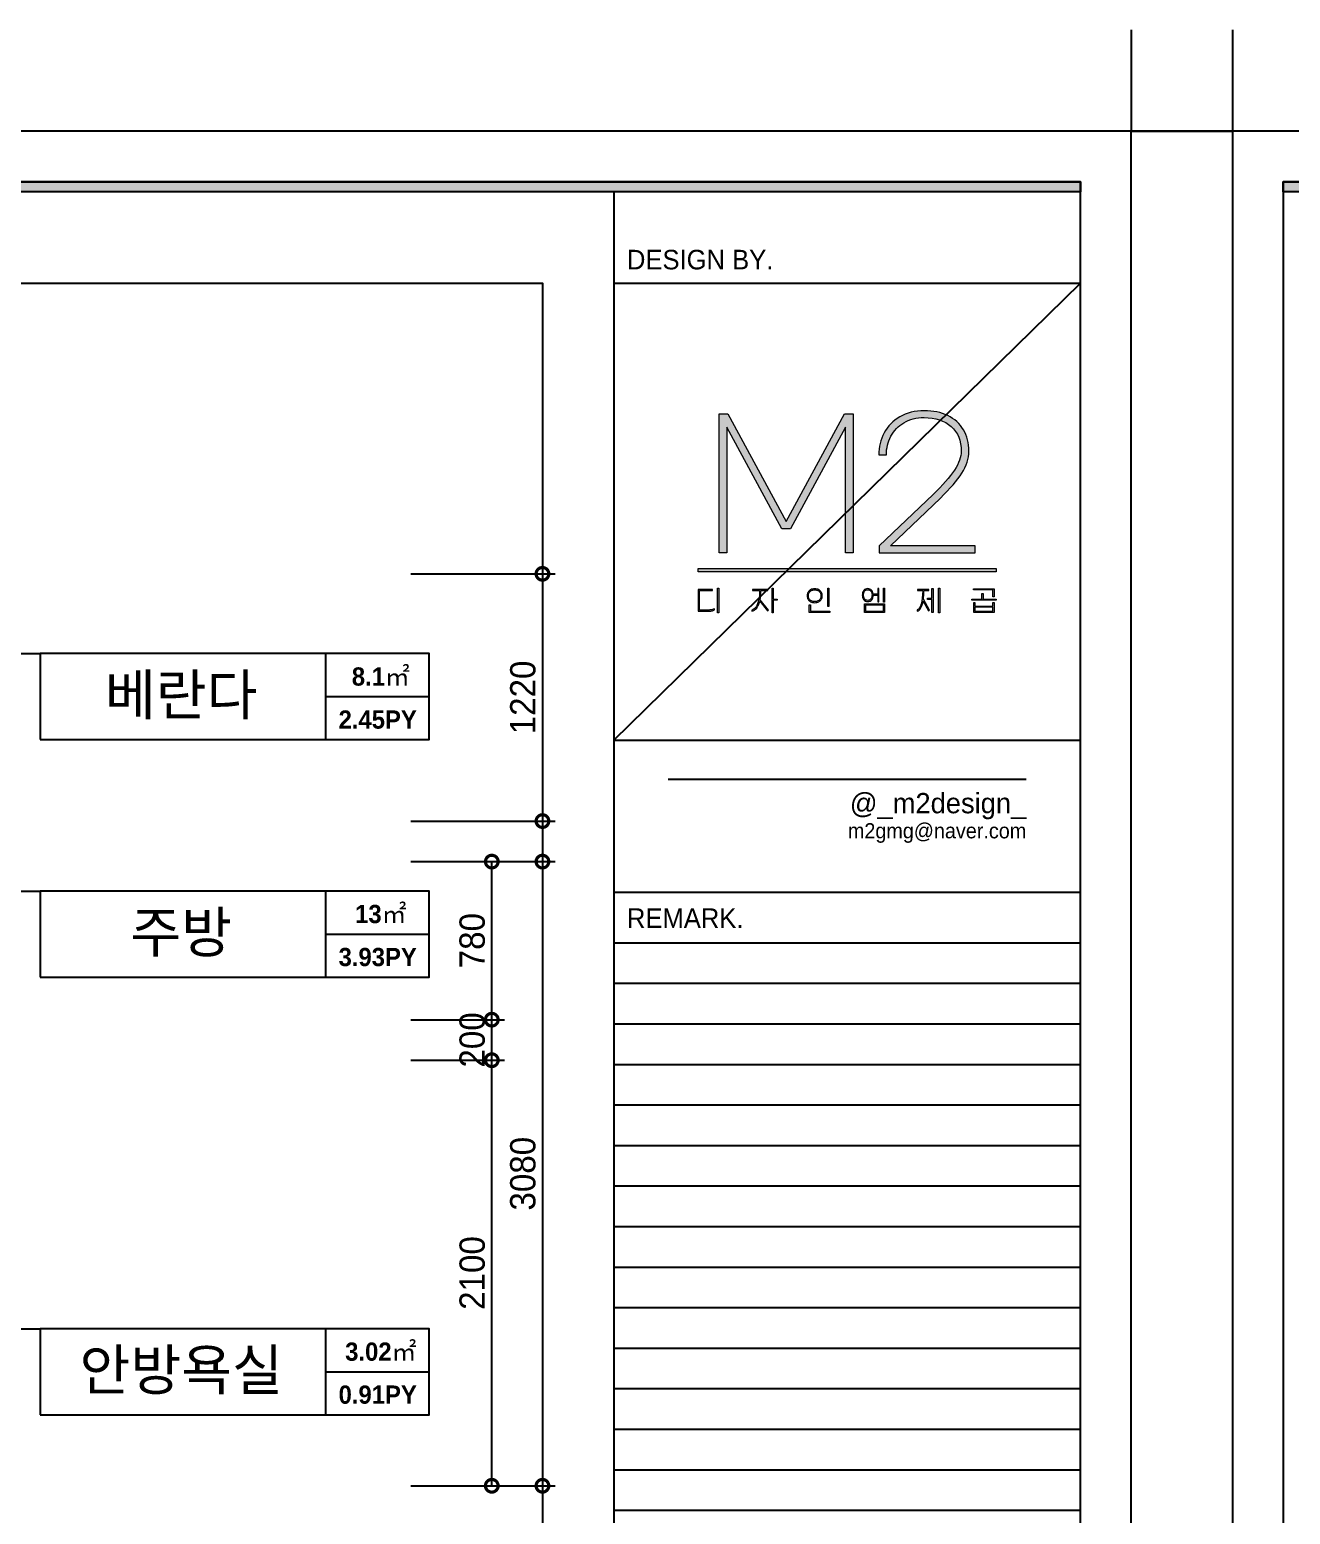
# Model space of a CAD drawing. Header units: millimetres. Extents: x 144680 to 246943, y -177515 to -149396.
# Drawn here: x 208671 to 214893, y -168991 to -161665 of the extents above; entities that cross this region are included whole.
import ezdxf
from ezdxf.enums import TextEntityAlignment as Align

# ---------------------------------------------------------------- set-up
doc = ezdxf.new("R2010")
doc.units = ezdxf.units.MM
doc.header["$LTSCALE"] = 50
for name, color, linetype in [('0-ELC TEXT', 7, 'Continuous'), ('03-TEXT', 3, 'Continuous'), ('07-DIM WAL', 5, 'Continuous'), ('_U+B808_U+C774_U+C5B4 2', 7, 'Continuous'), ('FORM(YOURNAME)-1', 1, 'Continuous'), ('FORM(YOURNAME)-11', 1, 'Continuous')]:
    doc.layers.add(name, color=color, linetype=linetype)
doc.styles.add('YOURNAME', font='')
doc.styles.add('넥슨고딕', font='')
doc.styles.add('스타일1', font='')
doc.styles.add('코레일둥고', font='')
doc.styles.get('YOURNAME').set_extended_font_data('HYwulM')
doc.styles.get('넥슨고딕').set_extended_font_data('NEXON Lv1 Gothic Bold', bold=True)
doc.styles.get('스타일1').set_extended_font_data('HYwulM')
doc.styles.get('코레일둥고').set_extended_font_data('Korail Round Gothic Medium')
doc.dimstyles.new('50', dxfattribs={"dimscale": 50, "dimtxt": 2.5, "dimasz": 2.5, "dimexe": 1.25, "dimexo": 2, "dimtad": 1, "dimdec": 0, "dimtxsty": '스타일1', "dimblk": 'DOTSMALL', "dimcen": 2.5, "dimclrd": 1, "dimclre": 1, "dimclrt": 2, "dimadec": 0, "dimazin": 0, "dimtfac": 1, "dimtix": 1, "dimtmove": 0, "dimatfit": 3, "dimldrblk": 'DOTSMALL', "dimfxl": 1.25, "dimarcsym": 0})

# ---------------------------------------------------------------- blocks, each defined once
blk = doc.blocks.new('block 34')
at = {"layer": '_U+B808_U+C774_U+C5B4 2'}
h = blk.add_hatch(color=35, dxfattribs=at)
h.dxf.hatch_style = 2
edge = h.paths.add_edge_path()
edge.add_spline(control_points=[(704.68, -105.78), (705.57, -106.21), (706.25, -106.83), (706.73, -107.63), (707.21, -108.43), (707.45, -109.38), (707.45, -110.46), (707.45, -111.43), (707.14, -112.39), (706.53, -113.34), (705.92, -114.29), (704.98, -115.38), (703.7, -116.62), (703.7, -116.62), (697.12, -122.91), (697.12, -122.91), (697.12, -122.91), (708.26, -122.91), (708.26, -122.91), (708.26, -122.91), (708.26, -123.82), (708.26, -123.82), (708.26, -123.82), (695.66, -123.82), (695.66, -123.82), (695.66, -123.82), (695.66, -122.91), (695.66, -122.91), (695.66, -122.91), (702.73, -116.15), (702.73, -116.15), (703.99, -114.93), (704.93, -113.86), (705.54, -112.95), (706.15, -112.03), (706.45, -111.2), (706.45, -110.46), (706.45, -109.07), (706.01, -107.98), (705.12, -107.2), (704.23, -106.42), (703.05, -106.03), (701.57, -106.03), (700.53, -106.03), (699.64, -106.26), (698.89, -106.71), (698.15, -107.15), (697.57, -107.75), (697.18, -108.5), (696.79, -109.25), (696.59, -110.06), (696.59, -110.94), (696.59, -110.94), (695.59, -110.94), (695.59, -110.94), (695.59, -109.89), (695.83, -108.93), (696.3, -108.05), (696.77, -107.17), (697.46, -106.46), (698.36, -105.93), (699.26, -105.4), (700.33, -105.13), (701.57, -105.13), (702.76, -105.13), (703.79, -105.35), (704.68, -105.78)], knot_values=[0, 0, 0, 0, 1, 1, 1, 2, 2, 2, 3, 3, 3, 4, 4, 4, 5, 5, 5, 6, 6, 6, 7, 7, 7, 8, 8, 8, 9, 9, 9, 10, 10, 10, 11, 11, 11, 12, 12, 12, 13, 13, 13, 14, 14, 14, 15, 15, 15, 16, 16, 16, 17, 17, 17, 18, 18, 18, 19, 19, 19, 20, 20, 20, 21, 21, 21, 22, 22, 22, 22], degree=3, periodic=0)
h = blk.add_hatch(color=35, dxfattribs=at)
h.dxf.hatch_style = 2
h.paths.add_polyline_path([(674.6, -105.53), (675.73, -105.53), (683.42, -119.69), (691.1, -105.53), (692.22, -105.53), (692.22, -123.82), (691.22, -123.82), (691.22, -107.31), (683.97, -120.67), (682.84, -120.67), (675.59, -107.31), (675.59, -123.82), (674.6, -123.82)])
at = {"layer": '_U+B808_U+C774_U+C5B4 2', "lineweight": 0}
blk.add_lwpolyline([(674.6, -105.53), (675.73, -105.53), (683.42, -119.69), (691.1, -105.53), (692.22, -105.53), (692.22, -123.82), (691.22, -123.82), (691.22, -107.31), (683.97, -120.67), (682.84, -120.67), (675.59, -107.31), (675.59, -123.82), (674.6, -123.82), (674.6, -105.53)], dxfattribs=at)
blk.add_open_spline([(704.68, -105.78), (705.57, -106.21), (706.25, -106.83), (706.73, -107.63), (707.21, -108.43), (707.45, -109.38), (707.45, -110.46), (707.45, -111.43), (707.14, -112.39), (706.53, -113.34), (705.92, -114.29), (704.98, -115.38), (703.7, -116.62), (703.7, -116.62), (697.12, -122.91), (697.12, -122.91), (697.12, -122.91), (708.26, -122.91), (708.26, -122.91), (708.26, -122.91), (708.26, -123.82), (708.26, -123.82), (708.26, -123.82), (695.66, -123.82), (695.66, -123.82), (695.66, -123.82), (695.66, -122.91), (695.66, -122.91), (695.66, -122.91), (702.73, -116.15), (702.73, -116.15), (703.99, -114.93), (704.93, -113.86), (705.54, -112.95), (706.15, -112.03), (706.45, -111.2), (706.45, -110.46), (706.45, -109.07), (706.01, -107.98), (705.12, -107.2), (704.23, -106.42), (703.05, -106.03), (701.57, -106.03), (700.53, -106.03), (699.64, -106.26), (698.89, -106.71), (698.15, -107.15), (697.57, -107.75), (697.18, -108.5), (696.79, -109.25), (696.59, -110.06), (696.59, -110.94), (696.59, -110.94), (695.59, -110.94), (695.59, -110.94), (695.59, -109.89), (695.83, -108.93), (696.3, -108.05), (696.77, -107.17), (697.46, -106.46), (698.36, -105.93), (699.26, -105.4), (700.33, -105.13), (701.57, -105.13), (702.76, -105.13), (703.79, -105.35), (704.68, -105.78)], degree=3, knots=[0, 0, 0, 0, 1, 1, 1, 2, 2, 2, 3, 3, 3, 4, 4, 4, 5, 5, 5, 6, 6, 6, 7, 7, 7, 8, 8, 8, 9, 9, 9, 10, 10, 10, 11, 11, 11, 12, 12, 12, 13, 13, 13, 14, 14, 14, 15, 15, 15, 16, 16, 16, 17, 17, 17, 18, 18, 18, 19, 19, 19, 20, 20, 20, 21, 21, 21, 22, 22, 22, 22], dxfattribs=at)
blk = doc.blocks.new('block 35')
at = {"layer": '_U+B808_U+C774_U+C5B4 2'}
h = blk.add_hatch(color=35, dxfattribs=at)
h.dxf.hatch_style = 2
edge = h.paths.add_edge_path()
edge.add_spline(control_points=[(673.72, -128.8), (673.72, -128.8), (672, -128.8), (672, -128.8), (672, -128.8), (672, -131.36), (672, -131.36), (672, -131.36), (673.14, -131.36), (673.14, -131.36), (673.29, -131.36), (673.44, -131.34), (673.6, -131.31), (673.75, -131.28), (673.88, -131.24), (673.98, -131.2), (673.98, -131.2), (673.98, -131.35), (673.98, -131.35), (673.88, -131.4), (673.75, -131.44), (673.6, -131.47), (673.45, -131.49), (673.3, -131.51), (673.14, -131.51), (673.14, -131.51), (671.83, -131.51), (671.83, -131.51), (671.83, -131.51), (671.83, -128.65), (671.83, -128.65), (671.83, -128.65), (673.72, -128.65), (673.72, -128.65), (673.72, -128.65), (673.72, -128.8), (673.72, -128.8)], knot_values=[0, 0, 0, 0, 1, 1, 1, 2, 2, 2, 3, 3, 3, 4, 4, 4, 5, 5, 5, 6, 6, 6, 7, 7, 7, 8, 8, 8, 9, 9, 9, 10, 10, 10, 11, 11, 11, 12, 12, 12, 12], degree=3, periodic=0)
h.paths.add_polyline_path([(674.54, -131.73), (674.38, -131.74), (674.38, -128.5), (674.54, -128.5)])
h = blk.add_hatch(color=35, dxfattribs=at)
h.dxf.hatch_style = 2
edge = h.paths.add_edge_path()
edge.add_spline(control_points=[(679.96, -130.01), (679.96, -130.01), (681.09, -131.37), (681.09, -131.37), (681.09, -131.37), (680.96, -131.47), (680.96, -131.47), (680.96, -131.47), (679.92, -130.19), (679.92, -130.19), (679.82, -130.57), (679.69, -130.87), (679.52, -131.09), (679.35, -131.32), (679.14, -131.46), (678.9, -131.51), (678.9, -131.51), (678.9, -131.36), (678.9, -131.36), (679.11, -131.3), (679.3, -131.16), (679.45, -130.93), (679.6, -130.7), (679.71, -130.39), (679.79, -130.03), (679.86, -129.66), (679.91, -129.25), (679.91, -128.8), (679.91, -128.8), (678.97, -128.8), (678.97, -128.8), (678.97, -128.8), (678.97, -128.65), (678.97, -128.65), (678.97, -128.65), (681, -128.65), (681, -128.65), (681, -128.65), (681, -128.8), (681, -128.8), (681, -128.8), (680.07, -128.8), (680.07, -128.8), (680.06, -129.26), (680.03, -129.66), (679.96, -130.01)], knot_values=[0, 0, 0, 0, 1, 1, 1, 2, 2, 2, 3, 3, 3, 4, 4, 4, 5, 5, 5, 6, 6, 6, 7, 7, 7, 8, 8, 8, 9, 9, 9, 10, 10, 10, 11, 11, 11, 12, 12, 12, 13, 13, 13, 14, 14, 14, 15, 15, 15, 15], degree=3, periodic=0)
h.paths.add_polyline_path([(682.21, -130.06), (681.69, -130.06), (681.69, -131.73), (681.54, -131.73), (681.54, -128.5), (681.69, -128.5), (681.69, -129.92), (682.21, -129.92)])
h = blk.add_hatch(color=35, dxfattribs=at)
h.dxf.hatch_style = 2
edge = h.paths.add_edge_path()
edge.add_spline(control_points=[(687.69, -128.68), (687.84, -128.76), (687.95, -128.87), (688.03, -129.01), (688.11, -129.15), (688.15, -129.3), (688.15, -129.47), (688.15, -129.64), (688.11, -129.8), (688.03, -129.94), (687.95, -130.08), (687.84, -130.19), (687.69, -130.27), (687.54, -130.35), (687.36, -130.39), (687.15, -130.39), (686.95, -130.39), (686.77, -130.35), (686.62, -130.27), (686.47, -130.19), (686.36, -130.08), (686.28, -129.94), (686.2, -129.8), (686.16, -129.64), (686.16, -129.47), (686.16, -129.3), (686.2, -129.15), (686.28, -129.01), (686.36, -128.87), (686.47, -128.76), (686.62, -128.68), (686.77, -128.6), (686.95, -128.56), (687.15, -128.56), (687.36, -128.56), (687.54, -128.6), (687.69, -128.68)], knot_values=[0, 0, 0, 0, 1, 1, 1, 2, 2, 2, 3, 3, 3, 4, 4, 4, 5, 5, 5, 6, 6, 6, 7, 7, 7, 8, 8, 8, 9, 9, 9, 10, 10, 10, 11, 11, 11, 12, 12, 12, 12], degree=3, periodic=0)
edge = h.paths.add_edge_path()
edge.add_spline(control_points=[(686.72, -128.79), (686.59, -128.86), (686.49, -128.95), (686.43, -129.07), (686.36, -129.18), (686.32, -129.32), (686.32, -129.47), (686.32, -129.63), (686.36, -129.76), (686.43, -129.88), (686.49, -130), (686.59, -130.09), (686.72, -130.15), (686.84, -130.22), (686.99, -130.25), (687.15, -130.25), (687.32, -130.25), (687.46, -130.22), (687.59, -130.15), (687.72, -130.09), (687.81, -130), (687.88, -129.88), (687.95, -129.76), (687.98, -129.63), (687.98, -129.47), (687.98, -129.32), (687.95, -129.18), (687.88, -129.07), (687.81, -128.95), (687.72, -128.86), (687.59, -128.79), (687.46, -128.73), (687.32, -128.7), (687.15, -128.7), (686.99, -128.7), (686.84, -128.73), (686.72, -128.79)], knot_values=[0, 0, 0, 0, 1, 1, 1, 2, 2, 2, 3, 3, 3, 4, 4, 4, 5, 5, 5, 6, 6, 6, 7, 7, 7, 8, 8, 8, 9, 9, 9, 10, 10, 10, 11, 11, 11, 12, 12, 12, 12], degree=3, periodic=0)
h.paths.add_polyline_path([(686.6, -131.51), (689.15, -131.51), (689.15, -131.66), (686.44, -131.66), (686.44, -130.66), (686.6, -130.66)])
h.paths.add_polyline_path([(689.03, -130.91), (688.87, -130.91), (688.87, -128.5), (689.03, -128.5)])
h = blk.add_hatch(color=35, dxfattribs=at)
h.dxf.hatch_style = 2
edge = h.paths.add_edge_path()
edge.add_spline(control_points=[(694.67, -130), (694.55, -130.16), (694.37, -130.23), (694.14, -130.23), (693.91, -130.23), (693.73, -130.16), (693.61, -130), (693.48, -129.84), (693.42, -129.64), (693.42, -129.39), (693.42, -129.14), (693.48, -128.94), (693.61, -128.78), (693.73, -128.62), (693.91, -128.54), (694.14, -128.54), (694.35, -128.54), (694.51, -128.61), (694.63, -128.74), (694.75, -128.87), (694.83, -129.04), (694.85, -129.25), (694.85, -129.25), (695.45, -129.25), (695.45, -129.25), (695.45, -129.25), (695.45, -128.52), (695.45, -128.52), (695.45, -128.52), (695.61, -128.52), (695.61, -128.52), (695.61, -128.52), (695.61, -130.29), (695.61, -130.29), (695.61, -130.29), (695.45, -130.29), (695.45, -130.29), (695.45, -130.29), (695.45, -129.4), (695.45, -129.4), (695.45, -129.4), (694.86, -129.4), (694.86, -129.4), (694.85, -129.64), (694.79, -129.85), (694.67, -130)], knot_values=[0, 0, 0, 0, 1, 1, 1, 2, 2, 2, 3, 3, 3, 4, 4, 4, 5, 5, 5, 6, 6, 6, 7, 7, 7, 8, 8, 8, 9, 9, 9, 10, 10, 10, 11, 11, 11, 12, 12, 12, 13, 13, 13, 14, 14, 14, 15, 15, 15, 15], degree=3, periodic=0)
edge = h.paths.add_edge_path()
edge.add_spline(control_points=[(693.73, -129.9), (693.83, -130.03), (693.97, -130.09), (694.14, -130.09), (694.31, -130.09), (694.45, -130.03), (694.55, -129.9), (694.65, -129.78), (694.7, -129.61), (694.7, -129.39), (694.7, -129.17), (694.65, -129), (694.55, -128.87), (694.45, -128.75), (694.31, -128.69), (694.14, -128.69), (693.97, -128.69), (693.83, -128.75), (693.73, -128.87), (693.63, -129), (693.58, -129.17), (693.58, -129.39), (693.58, -129.61), (693.63, -129.78), (693.73, -129.9)], knot_values=[0, 0, 0, 0, 1, 1, 1, 2, 2, 2, 3, 3, 3, 4, 4, 4, 5, 5, 5, 6, 6, 6, 7, 7, 7, 8, 8, 8, 8], degree=3, periodic=0)
h.paths.add_polyline_path([(693.69, -130.55), (696.36, -130.55), (696.36, -131.66), (693.69, -131.66)])
h.paths.add_polyline_path([(693.85, -131.51), (696.2, -131.51), (696.2, -130.7), (693.85, -130.7)])
h.paths.add_polyline_path([(696.36, -128.5), (696.36, -130.32), (696.2, -130.32), (696.2, -128.5)])
h = blk.add_hatch(color=35, dxfattribs=at)
h.dxf.hatch_style = 2
edge = h.paths.add_edge_path()
edge.add_spline(control_points=[(701.46, -129.93), (701.46, -129.93), (702.28, -131.39), (702.28, -131.39), (702.28, -131.39), (702.15, -131.47), (702.15, -131.47), (702.15, -131.47), (701.43, -130.17), (701.43, -130.17), (701.3, -130.94), (701.03, -131.39), (700.63, -131.51), (700.63, -131.51), (700.63, -131.35), (700.63, -131.35), (700.88, -131.26), (701.06, -130.99), (701.18, -130.55), (701.3, -130.1), (701.37, -129.52), (701.37, -128.8), (701.37, -128.8), (700.67, -128.8), (700.67, -128.8), (700.67, -128.8), (700.67, -128.65), (700.67, -128.65), (700.67, -128.65), (702.19, -128.65), (702.19, -128.65), (702.19, -128.65), (702.19, -128.8), (702.19, -128.8), (702.19, -128.8), (701.53, -128.8), (701.53, -128.8), (701.52, -129.25), (701.5, -129.63), (701.46, -129.93)], knot_values=[0, 0, 0, 0, 1, 1, 1, 2, 2, 2, 3, 3, 3, 4, 4, 4, 5, 5, 5, 6, 6, 6, 7, 7, 7, 8, 8, 8, 9, 9, 9, 10, 10, 10, 11, 11, 11, 12, 12, 12, 13, 13, 13, 13], degree=3, periodic=0)
h.paths.add_polyline_path([(702.59, -128.52), (702.75, -128.52), (702.75, -131.68), (702.59, -131.68), (702.59, -129.95), (702, -129.95), (702, -129.8), (702.59, -129.8)])
h.paths.add_polyline_path([(703.61, -128.5), (703.61, -131.73), (703.45, -131.73), (703.45, -128.5)])
h = blk.add_hatch(color=35, dxfattribs=at)
h.dxf.hatch_style = 2
h.paths.add_polyline_path([(711.02, -129.93), (711.02, -130.07), (707.82, -130.07), (707.82, -129.93), (709.16, -129.93), (709.16, -129.2), (709.32, -129.2), (709.32, -129.93)])
h.paths.add_polyline_path([(710.61, -128.72), (708.07, -128.72), (708.07, -128.57), (710.77, -128.57), (710.77, -129.64), (710.61, -129.64)])
h.paths.add_polyline_path([(710.61, -130.36), (710.77, -130.36), (710.77, -131.66), (708.08, -131.66), (708.08, -130.36), (708.24, -130.36), (708.24, -130.83), (710.61, -130.83)])
h.paths.add_polyline_path([(710.61, -131.52), (710.61, -130.97), (708.24, -130.97), (708.24, -131.52)])
at = {"layer": '_U+B808_U+C774_U+C5B4 2', "lineweight": 0}
for points in [[(674.54, -131.73), (674.38, -131.74), (674.38, -128.5), (674.54, -128.5), (674.54, -131.73)], [(682.21, -130.06), (681.69, -130.06), (681.69, -131.73), (681.54, -131.73), (681.54, -128.5), (681.69, -128.5), (681.69, -129.92), (682.21, -129.92), (682.21, -130.06)], [(689.03, -130.91), (688.87, -130.91), (688.87, -128.5), (689.03, -128.5), (689.03, -130.91)], [(696.36, -128.5), (696.36, -130.32), (696.2, -130.32), (696.2, -128.5), (696.36, -128.5)], [(702.59, -128.52), (702.75, -128.52), (702.75, -131.68), (702.59, -131.68), (702.59, -129.95), (702, -129.95), (702, -129.8), (702.59, -129.8), (702.59, -128.52)], [(703.61, -128.5), (703.61, -131.73), (703.45, -131.73), (703.45, -128.5), (703.61, -128.5)], [(710.61, -128.72), (708.07, -128.72), (708.07, -128.57), (710.77, -128.57), (710.77, -129.64), (710.61, -129.64), (710.61, -128.72)], [(686.6, -131.51), (689.15, -131.51), (689.15, -131.66), (686.44, -131.66), (686.44, -130.66), (686.6, -130.66), (686.6, -131.51)], [(693.69, -130.55), (696.36, -130.55), (696.36, -131.66), (693.69, -131.66), (693.69, -130.55)], [(693.85, -131.51), (696.2, -131.51), (696.2, -130.7), (693.85, -130.7), (693.85, -131.51)], [(711.02, -129.93), (711.02, -130.07), (707.82, -130.07), (707.82, -129.93), (709.16, -129.93), (709.16, -129.2), (709.32, -129.2), (709.32, -129.93), (711.02, -129.93)], [(710.61, -130.36), (710.77, -130.36), (710.77, -131.66), (708.08, -131.66), (708.08, -130.36), (708.24, -130.36), (708.24, -130.83), (710.61, -130.83), (710.61, -130.36)], [(710.61, -131.52), (710.61, -130.97), (708.24, -130.97), (708.24, -131.52), (710.61, -131.52)]]:
    blk.add_lwpolyline(points, dxfattribs=at)
for points, knots in [([(673.72, -128.8), (673.72, -128.8), (672, -128.8), (672, -128.8), (672, -128.8), (672, -131.36), (672, -131.36), (672, -131.36), (673.14, -131.36), (673.14, -131.36), (673.29, -131.36), (673.44, -131.34), (673.6, -131.31), (673.75, -131.28), (673.88, -131.24), (673.98, -131.2), (673.98, -131.2), (673.98, -131.35), (673.98, -131.35), (673.88, -131.4), (673.75, -131.44), (673.6, -131.47), (673.45, -131.49), (673.3, -131.51), (673.14, -131.51), (673.14, -131.51), (671.83, -131.51), (671.83, -131.51), (671.83, -131.51), (671.83, -128.65), (671.83, -128.65), (671.83, -128.65), (673.72, -128.65), (673.72, -128.65), (673.72, -128.65), (673.72, -128.8), (673.72, -128.8)], [0, 0, 0, 0, 1, 1, 1, 2, 2, 2, 3, 3, 3, 4, 4, 4, 5, 5, 5, 6, 6, 6, 7, 7, 7, 8, 8, 8, 9, 9, 9, 10, 10, 10, 11, 11, 11, 12, 12, 12, 12]), ([(679.96, -130.01), (679.96, -130.01), (681.09, -131.37), (681.09, -131.37), (681.09, -131.37), (680.96, -131.47), (680.96, -131.47), (680.96, -131.47), (679.92, -130.19), (679.92, -130.19), (679.82, -130.57), (679.69, -130.87), (679.52, -131.09), (679.35, -131.32), (679.14, -131.46), (678.9, -131.51), (678.9, -131.51), (678.9, -131.36), (678.9, -131.36), (679.11, -131.3), (679.3, -131.16), (679.45, -130.93), (679.6, -130.7), (679.71, -130.39), (679.79, -130.03), (679.86, -129.66), (679.91, -129.25), (679.91, -128.8), (679.91, -128.8), (678.97, -128.8), (678.97, -128.8), (678.97, -128.8), (678.97, -128.65), (678.97, -128.65), (678.97, -128.65), (681, -128.65), (681, -128.65), (681, -128.65), (681, -128.8), (681, -128.8), (681, -128.8), (680.07, -128.8), (680.07, -128.8), (680.06, -129.26), (680.03, -129.66), (679.96, -130.01)], [0, 0, 0, 0, 1, 1, 1, 2, 2, 2, 3, 3, 3, 4, 4, 4, 5, 5, 5, 6, 6, 6, 7, 7, 7, 8, 8, 8, 9, 9, 9, 10, 10, 10, 11, 11, 11, 12, 12, 12, 13, 13, 13, 14, 14, 14, 15, 15, 15, 15]), ([(687.69, -128.68), (687.84, -128.76), (687.95, -128.87), (688.03, -129.01), (688.11, -129.15), (688.15, -129.3), (688.15, -129.47), (688.15, -129.64), (688.11, -129.8), (688.03, -129.94), (687.95, -130.08), (687.84, -130.19), (687.69, -130.27), (687.54, -130.35), (687.36, -130.39), (687.15, -130.39), (686.95, -130.39), (686.77, -130.35), (686.62, -130.27), (686.47, -130.19), (686.36, -130.08), (686.28, -129.94), (686.2, -129.8), (686.16, -129.64), (686.16, -129.47), (686.16, -129.3), (686.2, -129.15), (686.28, -129.01), (686.36, -128.87), (686.47, -128.76), (686.62, -128.68), (686.77, -128.6), (686.95, -128.56), (687.15, -128.56), (687.36, -128.56), (687.54, -128.6), (687.69, -128.68)], [0, 0, 0, 0, 1, 1, 1, 2, 2, 2, 3, 3, 3, 4, 4, 4, 5, 5, 5, 6, 6, 6, 7, 7, 7, 8, 8, 8, 9, 9, 9, 10, 10, 10, 11, 11, 11, 12, 12, 12, 12]), ([(686.72, -128.79), (686.59, -128.86), (686.49, -128.95), (686.43, -129.07), (686.36, -129.18), (686.32, -129.32), (686.32, -129.47), (686.32, -129.63), (686.36, -129.76), (686.43, -129.88), (686.49, -130), (686.59, -130.09), (686.72, -130.15), (686.84, -130.22), (686.99, -130.25), (687.15, -130.25), (687.32, -130.25), (687.46, -130.22), (687.59, -130.15), (687.72, -130.09), (687.81, -130), (687.88, -129.88), (687.95, -129.76), (687.98, -129.63), (687.98, -129.47), (687.98, -129.32), (687.95, -129.18), (687.88, -129.07), (687.81, -128.95), (687.72, -128.86), (687.59, -128.79), (687.46, -128.73), (687.32, -128.7), (687.15, -128.7), (686.99, -128.7), (686.84, -128.73), (686.72, -128.79)], [0, 0, 0, 0, 1, 1, 1, 2, 2, 2, 3, 3, 3, 4, 4, 4, 5, 5, 5, 6, 6, 6, 7, 7, 7, 8, 8, 8, 9, 9, 9, 10, 10, 10, 11, 11, 11, 12, 12, 12, 12]), ([(694.67, -130), (694.55, -130.16), (694.37, -130.23), (694.14, -130.23), (693.91, -130.23), (693.73, -130.16), (693.61, -130), (693.48, -129.84), (693.42, -129.64), (693.42, -129.39), (693.42, -129.14), (693.48, -128.94), (693.61, -128.78), (693.73, -128.62), (693.91, -128.54), (694.14, -128.54), (694.35, -128.54), (694.51, -128.61), (694.63, -128.74), (694.75, -128.87), (694.83, -129.04), (694.85, -129.25), (694.85, -129.25), (695.45, -129.25), (695.45, -129.25), (695.45, -129.25), (695.45, -128.52), (695.45, -128.52), (695.45, -128.52), (695.61, -128.52), (695.61, -128.52), (695.61, -128.52), (695.61, -130.29), (695.61, -130.29), (695.61, -130.29), (695.45, -130.29), (695.45, -130.29), (695.45, -130.29), (695.45, -129.4), (695.45, -129.4), (695.45, -129.4), (694.86, -129.4), (694.86, -129.4), (694.85, -129.64), (694.79, -129.85), (694.67, -130)], [0, 0, 0, 0, 1, 1, 1, 2, 2, 2, 3, 3, 3, 4, 4, 4, 5, 5, 5, 6, 6, 6, 7, 7, 7, 8, 8, 8, 9, 9, 9, 10, 10, 10, 11, 11, 11, 12, 12, 12, 13, 13, 13, 14, 14, 14, 15, 15, 15, 15]), ([(693.73, -129.9), (693.83, -130.03), (693.97, -130.09), (694.14, -130.09), (694.31, -130.09), (694.45, -130.03), (694.55, -129.9), (694.65, -129.78), (694.7, -129.61), (694.7, -129.39), (694.7, -129.17), (694.65, -129), (694.55, -128.87), (694.45, -128.75), (694.31, -128.69), (694.14, -128.69), (693.97, -128.69), (693.83, -128.75), (693.73, -128.87), (693.63, -129), (693.58, -129.17), (693.58, -129.39), (693.58, -129.61), (693.63, -129.78), (693.73, -129.9)], [0, 0, 0, 0, 1, 1, 1, 2, 2, 2, 3, 3, 3, 4, 4, 4, 5, 5, 5, 6, 6, 6, 7, 7, 7, 8, 8, 8, 8]), ([(701.46, -129.93), (701.46, -129.93), (702.28, -131.39), (702.28, -131.39), (702.28, -131.39), (702.15, -131.47), (702.15, -131.47), (702.15, -131.47), (701.43, -130.17), (701.43, -130.17), (701.3, -130.94), (701.03, -131.39), (700.63, -131.51), (700.63, -131.51), (700.63, -131.35), (700.63, -131.35), (700.88, -131.26), (701.06, -130.99), (701.18, -130.55), (701.3, -130.1), (701.37, -129.52), (701.37, -128.8), (701.37, -128.8), (700.67, -128.8), (700.67, -128.8), (700.67, -128.8), (700.67, -128.65), (700.67, -128.65), (700.67, -128.65), (702.19, -128.65), (702.19, -128.65), (702.19, -128.65), (702.19, -128.8), (702.19, -128.8), (702.19, -128.8), (701.53, -128.8), (701.53, -128.8), (701.52, -129.25), (701.5, -129.63), (701.46, -129.93)], [0, 0, 0, 0, 1, 1, 1, 2, 2, 2, 3, 3, 3, 4, 4, 4, 5, 5, 5, 6, 6, 6, 7, 7, 7, 8, 8, 8, 9, 9, 9, 10, 10, 10, 11, 11, 11, 12, 12, 12, 13, 13, 13, 13])]:
    blk.add_open_spline(points, degree=3, knots=knots, dxfattribs=at)
blk = doc.blocks.new('block 33')
at = {"layer": '_U+B808_U+C774_U+C5B4 2'}
for name in ['block 34', 'block 35']:
    blk.add_blockref(name, (0, 0), dxfattribs=at)
blk = doc.blocks.new('block 32')
at = {"layer": '_U+B808_U+C774_U+C5B4 2'}
h = blk.add_hatch(color=35, dxfattribs=at)
h.dxf.hatch_style = 2
h.paths.add_polyline_path([(711.02, -126.32), (671.83, -126.32), (671.83, -125.91), (711.02, -125.91)])
at = {"layer": '_U+B808_U+C774_U+C5B4 2', "lineweight": 0}
blk.add_lwpolyline([(711.02, -126.32), (671.83, -126.32), (671.83, -125.91), (711.02, -125.91), (711.02, -126.32)], dxfattribs=at)
at = {"layer": '_U+B808_U+C774_U+C5B4 2'}
blk.add_blockref('block 33', (0, 0), dxfattribs=at)
blk = doc.blocks.new('FORM-ELEVATION')
at = {"layer": 'FORM(YOURNAME)-11'}
h = blk.add_hatch(color=256, dxfattribs=at)
h.dxf.hatch_style = 1
h.paths.add_polyline_path([(-10309, 35708), (71691, 35708), (71691, 35508), (-10309, 35508)])
h.paths.add_polyline_path([(-10309, -21492), (71691, -21492), (71691, -21692), (-10309, -21692)])
at = {"layer": 'Defpoints', "color": 158}
for p, q in [((62481, 35508), (62481, -21492)), ((62481, 33708), (71691, 33708)), ((62481, 24686), (71691, 33708)), ((62481, 24686), (71691, 24686)), ((62481, 20686), (71691, 20686)), ((62481, 19886), (71691, 19886)), ((62481, 19086), (71691, 19086)), ((62481, 18286), (71691, 18286)), ((62481, 17486), (71691, 17486)), ((62481, 16686), (71691, 16686)), ((62481, 15886), (71691, 15886)), ((62481, 15086), (71691, 15086)), ((62481, 14286), (71691, 14286)), ((62481, 13486), (71691, 13486)), ((62481, 12686), (71691, 12686)), ((62481, 11886), (71691, 11886)), ((62481, 11086), (71691, 11086)), ((62481, 10286), (71691, 10286)), ((62481, 9486), (71691, 9486))]:
    blk.add_line(p, q, dxfattribs=at)
at = {"layer": 'Defpoints', "color": 1}
for points in [[(-11309, 38708), (-11309, 36708), (-13309, 36708)], [(72691, 38708), (72691, 36708), (74691, 36708)]]:
    blk.add_lwpolyline(points, dxfattribs=at)
at = {"layer": 'Defpoints', "color": 158}
for points in [[(-10309, -21692), (71691, -21692), (71691, 35708), (-10309, 35708)], [(-8309, 33708), (61071, 33708), (61071, -19692), (-8309, -19692)]]:
    blk.add_lwpolyline(points, close=True, dxfattribs=at)
at = {"layer": 'FORM(YOURNAME)-11', "color": 251}
blk.add_line((63550, 23916), (70622, 23916), dxfattribs=at)
at = {"layer": 'FORM(YOURNAME)-11', "color": 14}
blk.add_line((62481, 21686), (71691, 21686), dxfattribs=at)
at = {"layer": 'FORM(YOURNAME)-11', "color": 250}
blk.add_lwpolyline([(-11309, -22692), (72691, -22692), (72691, 36708), (-11309, 36708)], close=True, dxfattribs=at)
at = {"layer": 'FORM(YOURNAME)-11'}
blk.add_lwpolyline([(-10309, 35708), (71691, 35708), (71691, 35508), (-10309, 35508)], close=True, dxfattribs=at)
at = {"layer": '_U+B808_U+C774_U+C5B4 2', "xscale": 150, "yscale": 150, "zscale": 150}
blk.add_blockref('block 32', (-36628, 46957), dxfattribs=at)
at = {"layer": 'FORM(YOURNAME)-11', "color": 14, "style": 'YOURNAME'}
for s, p in [('DESIGN BY.', (62739, 34170)), ('REMARK.', (62739, 21172))]:
    blk.add_text(s, height=386.1, dxfattribs=at).set_placement(p, align=Align.MIDDLE_LEFT)
for s, height, width, p in [('@_m2design_', 400, 1.03, (70622, 23242)), ('m2gmg@naver.com', 300, 0.995, (70622, 22747))]:
    blk.add_text(s, height=height, dxfattribs=dict(at, width=width)).set_placement(p, align=Align.RIGHT)
at = {"layer": 'FORM(YOURNAME)-11', "color": 3, "style": 'YOURNAME'}
for tag, height, p in [('1', 450, (71041, -1219)), ('2', 450, (71041, -1863)), ('3', 450, (71041, -3150)), ('4', 450, (71041, -5081)), ('5', 515, (71041, -7398)), ('6', 515, (71041, -9650)), ('7', 515, (71041, -11903)), ('8', 515, (71041, -14155)), ('9', 515, (71041, -16408)), ('10', 515, (66791, -18596)), ('11', 515, (71041, -18660)), ('12', 515, (66791, -20848)), ('13', 515, (71041, -20848))]:
    blk.add_attdef(tag, text='', height=height, dxfattribs=at).set_placement(p, align=Align.MIDDLE_RIGHT)
blk = doc.blocks.new('_DOTSMALL')
at = {"color": 0, "linetype": 'ByBlock', "const_width": 0.5}
blk.add_lwpolyline([(-0.0625, 0, 1), (0.0625, 0, 1)], format="xyb", close=True, dxfattribs=at)
blk = doc.blocks.new('*D47')
at = {"layer": '07-DIM WAL', "color": 1, "lineweight": -2, "transparency": 16777216}
for p, q in [((210551.7, -164350), (211264.2, -164350)), ((211201.7, -164350), (211201.7, -165570)), ((210551.7, -165570), (211264.2, -165570))]:
    blk.add_line(p, q, dxfattribs=at)
at = {"layer": 'Defpoints', "color": 0, "transparency": 16777216}
for p in [(210451.7, -164350), (210451.7, -165570), (211201.7, -165570)]:
    blk.add_point(p, dxfattribs=at)
at = {"layer": '07-DIM WAL', "color": 1, "lineweight": -2, "transparency": 16777216, "xscale": 125, "yscale": 125, "zscale": 125}
for p, rotation in [((211201.7, -164350), 90), ((211201.7, -165570), 270)]:
    blk.add_blockref('_DOTSMALL', p, dxfattribs=dict(at, rotation=rotation))
at = {"layer": '07-DIM WAL', "color": 2, "transparency": 16777216, "insert": (211105.5, -164960), "char_height": 125, "attachment_point": 5, "rotation": 90, "style": '스타일1'}
blk.add_mtext('1220', dxfattribs=at)
blk = doc.blocks.new('*D48')
at = {"layer": '07-DIM WAL', "color": 1, "lineweight": -2, "transparency": 16777216}
for p, q in [((210551.7, -165770), (211264.2, -165770)), ((211201.7, -165770), (211201.7, -168850)), ((210551.7, -168850), (211264.2, -168850))]:
    blk.add_line(p, q, dxfattribs=at)
at = {"layer": 'Defpoints', "color": 0, "transparency": 16777216}
for p in [(210451.7, -165770), (210451.7, -168850), (211201.7, -168850)]:
    blk.add_point(p, dxfattribs=at)
at = {"layer": '07-DIM WAL', "color": 1, "lineweight": -2, "transparency": 16777216, "xscale": 125, "yscale": 125, "zscale": 125}
for p, rotation in [((211201.7, -165770), 90), ((211201.7, -168850), 270)]:
    blk.add_blockref('_DOTSMALL', p, dxfattribs=dict(at, rotation=rotation))
at = {"layer": '07-DIM WAL', "color": 2, "transparency": 16777216, "insert": (211105.4, -167310), "char_height": 125, "attachment_point": 5, "rotation": 90, "style": '스타일1'}
blk.add_mtext('3080', dxfattribs=at)
blk = doc.blocks.new('*D49')
at = {"layer": '07-DIM WAL', "color": 1, "lineweight": -2, "transparency": 16777216}
for p, q in [((210551.7, -166750), (211014.2, -166750)), ((210951.7, -168850), (210951.7, -166750)), ((210551.7, -168850), (211014.2, -168850))]:
    blk.add_line(p, q, dxfattribs=at)
at = {"layer": 'Defpoints', "color": 0, "transparency": 16777216}
for p in [(210451.7, -166750), (210951.7, -166750), (210451.7, -168850)]:
    blk.add_point(p, dxfattribs=at)
at = {"layer": '07-DIM WAL', "color": 1, "lineweight": -2, "transparency": 16777216, "xscale": 125, "yscale": 125, "zscale": 125}
for p, rotation in [((210951.7, -166750), 90), ((210951.7, -168850), 270)]:
    blk.add_blockref('_DOTSMALL', p, dxfattribs=dict(at, rotation=rotation))
at = {"layer": '07-DIM WAL', "color": 2, "transparency": 16777216, "insert": (210855.5, -167800), "char_height": 125, "attachment_point": 5, "rotation": 90, "style": '스타일1'}
blk.add_mtext('2100', dxfattribs=at)
blk = doc.blocks.new('*D50')
at = {"layer": '07-DIM WAL', "color": 1, "lineweight": -2, "transparency": 16777216}
for p, q in [((210651.7, -165770), (211014.2, -165770)), ((210951.7, -166550), (210951.7, -165770)), ((210551.7, -166550), (211014.2, -166550))]:
    blk.add_line(p, q, dxfattribs=at)
at = {"layer": 'Defpoints', "color": 0, "transparency": 16777216}
for p in [(210551.7, -165770), (210951.7, -165770), (210451.7, -166550)]:
    blk.add_point(p, dxfattribs=at)
at = {"layer": '07-DIM WAL', "color": 1, "lineweight": -2, "transparency": 16777216, "xscale": 125, "yscale": 125, "zscale": 125}
for p, rotation in [((210951.7, -165770), 90), ((210951.7, -166550), 270)]:
    blk.add_blockref('_DOTSMALL', p, dxfattribs=dict(at, rotation=rotation))
at = {"layer": '07-DIM WAL', "color": 2, "transparency": 16777216, "insert": (210855.4, -166160), "char_height": 125, "attachment_point": 5, "rotation": 90, "style": '스타일1'}
blk.add_mtext('780', dxfattribs=at)
blk = doc.blocks.new('*D51')
at = {"layer": '07-DIM WAL', "color": 1, "lineweight": -2, "transparency": 16777216}
for p, q in [((210951.7, -166875), (210951.7, -166425)), ((210551.7, -166550), (211014.2, -166550)), ((210551.7, -166750), (211014.2, -166750))]:
    blk.add_line(p, q, dxfattribs=at)
at = {"layer": 'Defpoints', "color": 0, "transparency": 16777216}
for p in [(210451.7, -166550), (210951.7, -166550), (210451.7, -166750)]:
    blk.add_point(p, dxfattribs=at)
at = {"layer": '07-DIM WAL', "color": 1, "lineweight": -2, "transparency": 16777216, "xscale": 125, "yscale": 125, "zscale": 125}
for p, rotation in [((210951.7, -166550), 270), ((210951.7, -166750), 90)]:
    blk.add_blockref('_DOTSMALL', p, dxfattribs=dict(at, rotation=rotation))
at = {"layer": '07-DIM WAL', "color": 2, "transparency": 16777216, "insert": (210855.5, -166650), "char_height": 125, "attachment_point": 5, "rotation": 90, "style": '스타일1'}
blk.add_mtext('200', dxfattribs=at)

msp = doc.modelspace()

# ---------------------------------------------------------------- linework, layer by layer
at = {"layer": '0-ELC TEXT'}
for p, q in [((207449.8, -164743.5), (208722.1, -164743.5)), ((210133.2, -165168.1), (210133.2, -164743.5)), ((210133.2, -164955.8), (210642.9, -164955.8)), ((206202, -165915.3), (208722.1, -165915.3)), ((210133.2, -166339.8), (210133.2, -165915.3)), ((210133.2, -166127.5), (210642.9, -166127.5)), ((207449.8, -168074.7), (208722.1, -168074.7)), ((210133.2, -168499.2), (210133.2, -168074.7)), ((210133.2, -168287), (210642.9, -168287))]:
    msp.add_line(p, q, dxfattribs=at)
for points in [[(208722.1, -165168.1), (210642.9, -165168.1), (210642.9, -164743.5), (208722.1, -164743.5)], [(208722.1, -166339.8), (210642.9, -166339.8), (210642.9, -165915.3), (208722.1, -165915.3)], [(208722.1, -168499.2), (210642.9, -168499.2), (210642.9, -168074.7), (208722.1, -168074.7)]]:
    msp.add_lwpolyline(points, close=True, dxfattribs=at)

# ---------------------------------------------------------------- block references
at = {"layer": 'FORM(YOURNAME)-1', "xscale": 0.2500000000000001, "yscale": 0.2500000000000001, "zscale": 0.2500000000000001}
for p in [(195933.9, -171342), (217433.9, -171342)]:
    msp.add_blockref('FORM-ELEVATION', p, dxfattribs=at)

# ---------------------------------------------------------------- texts
at = {"layer": '03-TEXT'}
for s, height, style, p in [('베란다', 200, '코레일둥고', (209418.9, -165046.6)), ('8.1㎡', 90, '넥슨고딕', (210404, -164901.7)), ('2.45PY', 90, '넥슨고딕', (210388.6, -165114)), ('주방', 200, '코레일둥고', (209418.9, -166218.4)), ('13㎡', 90, '넥슨고딕', (210404, -166073.4)), ('3.93PY', 90, '넥슨고딕', (210388.6, -166285.7)), ('안방욕실', 200, '코레일둥고', (209418.9, -168377.8)), ('3.02㎡', 90, '넥슨고딕', (210404, -168232.9)), ('0.91PY', 90, '넥슨고딕', (210388.6, -168445.1))]:
    msp.add_text(s, height=height, dxfattribs=dict(at, style=style)).set_placement(p, align=Align.CENTER)

# ---------------------------------------------------------------- dimensions: what is measured, and where the dimension line sits
at = {"layer": '07-DIM WAL'}
for base, p1, p2, picture, middle in [((211201.7, -165570), (210451.7, -164350), (210451.7, -165570), '*D47', (211105.5, -164960)), ((211201.7, -168850), (210451.7, -165770), (210451.7, -168850), '*D48', (211105.4, -167310)), ((210951.7, -165770), (210451.7, -166550), (210551.7, -165770), '*D50', (210855.4, -166160)), ((210951.7, -166550), (210451.7, -166750), (210451.7, -166550), '*D51', (210855.5, -166650)), ((210951.7, -166750), (210451.7, -168850), (210451.7, -166750), '*D49', (210855.5, -167800))]:
    dim = msp.add_linear_dim(base=base, p1=p1, p2=p2, angle=90, dimstyle='50', dxfattribs=at)
    dim.commit()
    dim.dimension.update_dxf_attribs({"geometry": picture, "text_midpoint": middle})

doc.saveas('drawing.dxf')
